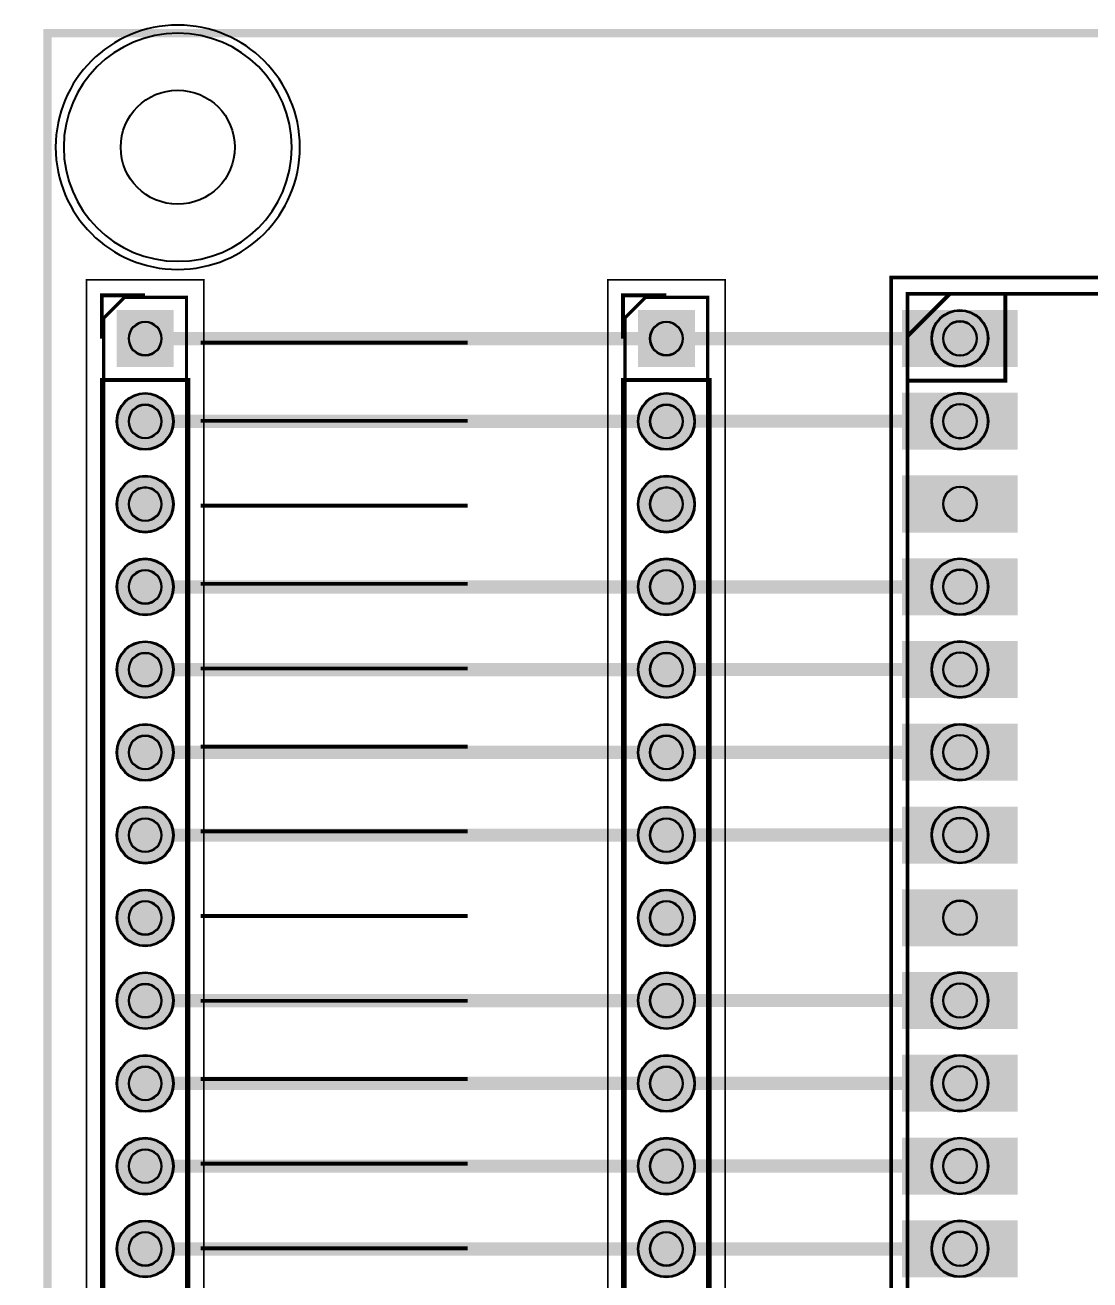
# Model space of a CAD drawing. Extents: x 2068 to 5046, y -5016 to -2057.
# Drawn here: x 2079 to 3366, y -3573 to -2057 of the extents above; entities that cross this region are included whole.
import ezdxf

# ---------------------------------------------------------------- set-up
doc = ezdxf.new("R2010")
doc.units = 9
for name, color, linetype, true_color in [('BoardOutline', 7, 'Continuous', 0xff00ff), ('BottomSolderMaskLayer', 7, 'Continuous', 0xaa00ff), ('Document', 7, 'Continuous', 0xffffff), ('Mechanical', 7, 'Continuous', 0xf022f0), ('Multi-Layer', 7, 'Continuous', 0xc0c0c0), ('TopLayer', 7, 'Continuous', 0xff0000), ('TopPasteMaskLayer', 7, 'Continuous', 0x808080), ('TopSilkLayer', 7, 'Continuous', 0xffff00), ('TopSolderMaskLayer', 7, 'Continuous', 0x800080)]:
    doc.layers.add(name, color=color, linetype=linetype, true_color=true_color)

msp = doc.modelspace()

# ---------------------------------------------------------------- hatches: boundary and pattern name
at = {"layer": 'BottomSolderMaskLayer'}
for points in [[(2189.9, -2401.6), (2258.9, -2401.6), (2258.9, -2470.5), (2189.9, -2470.5)], [(2819.9, -2401.6), (2888.8, -2401.6), (2888.8, -2470.5), (2819.9, -2470.5)], [(3174.6, -2435.8, 1), (3243.5, -2435.8, 1)], [(2189.9, -2536, 1), (2258.9, -2536, 1)], [(2819.9, -2536, 1), (2888.8, -2536, 1)], [(3174.6, -2535.8, 1), (3243.5, -2535.8, 1)], [(2189.9, -2636, 1), (2258.9, -2636, 1)], [(2819.9, -2636, 1), (2888.8, -2636, 1)], [(3174.6, -2601.4), (3243.5, -2601.4), (3243.5, -2670.3), (3174.6, -2670.3)], [(2189.9, -2736, 1), (2258.9, -2736, 1)], [(2819.9, -2736, 1), (2888.8, -2736, 1)], [(3174.6, -2735.8, 1), (3243.5, -2735.8, 1)], [(2189.9, -2836, 1), (2258.9, -2836, 1)], [(2819.9, -2836, 1), (2888.8, -2836, 1)], [(3174.6, -2835.8, 1), (3243.5, -2835.8, 1)], [(2189.9, -2936, 1), (2258.9, -2936, 1)], [(2819.9, -2936, 1), (2888.8, -2936, 1)], [(3174.6, -2935.8, 1), (3243.5, -2935.8, 1)], [(2189.9, -3036, 1), (2258.9, -3036, 1)], [(2819.9, -3036, 1), (2888.8, -3036, 1)], [(3174.6, -3035.8, 1), (3243.5, -3035.8, 1)], [(2189.9, -3136, 1), (2258.9, -3136, 1)], [(2819.9, -3136, 1), (2888.8, -3136, 1)], [(3174.6, -3101.4), (3243.5, -3101.4), (3243.5, -3170.3), (3174.6, -3170.3)], [(2189.9, -3236, 1), (2258.9, -3236, 1)], [(2819.9, -3236, 1), (2888.8, -3236, 1)], [(3174.6, -3235.8, 1), (3243.5, -3235.8, 1)], [(2189.9, -3336, 1), (2258.9, -3336, 1)], [(2819.9, -3336, 1), (2888.8, -3336, 1)], [(3174.6, -3335.8, 1), (3243.5, -3335.8, 1)], [(2189.9, -3436, 1), (2258.9, -3436, 1)], [(2819.9, -3436, 1), (2888.8, -3436, 1)], [(3174.6, -3435.8, 1), (3243.5, -3435.8, 1)], [(2189.9, -3536, 1), (2258.9, -3536, 1)], [(2819.9, -3536, 1), (2888.8, -3536, 1)], [(3174.6, -3535.8, 1), (3243.5, -3535.8, 1)]]:
    msp.add_hatch(color=256, dxfattribs=at).paths.add_polyline_path(points)
at = {"layer": 'Multi-Layer'}
for points in [[(2190.9, -2402.6), (2257.9, -2402.6), (2257.9, -2469.5), (2190.9, -2469.5)], [(2820.9, -2402.6), (2887.8, -2402.6), (2887.8, -2469.5), (2820.9, -2469.5)], [(3175.6, -2435.8, 1), (3242.5, -2435.8, 1)], [(2190.9, -2536, 1), (2257.9, -2536, 1)], [(2820.9, -2536, 1), (2887.8, -2536, 1)], [(3175.6, -2535.8, 1), (3242.5, -2535.8, 1)], [(2190.9, -2636, 1), (2257.9, -2636, 1)], [(2820.9, -2636, 1), (2887.8, -2636, 1)], [(3175.6, -2602.4), (3242.5, -2602.4), (3242.5, -2669.3), (3175.6, -2669.3)], [(2190.9, -2736, 1), (2257.9, -2736, 1)], [(2820.9, -2736, 1), (2887.8, -2736, 1)], [(3175.6, -2735.8, 1), (3242.5, -2735.8, 1)], [(2190.9, -2836, 1), (2257.9, -2836, 1)], [(2820.9, -2836, 1), (2887.8, -2836, 1)], [(3175.6, -2835.8, 1), (3242.5, -2835.8, 1)], [(2190.9, -2936, 1), (2257.9, -2936, 1)], [(2820.9, -2936, 1), (2887.8, -2936, 1)], [(3175.6, -2935.8, 1), (3242.5, -2935.8, 1)], [(2190.9, -3036, 1), (2257.9, -3036, 1)], [(2820.9, -3036, 1), (2887.8, -3036, 1)], [(3175.6, -3035.8, 1), (3242.5, -3035.8, 1)], [(2190.9, -3136, 1), (2257.9, -3136, 1)], [(2820.9, -3136, 1), (2887.8, -3136, 1)], [(3175.6, -3102.4), (3242.5, -3102.4), (3242.5, -3169.3), (3175.6, -3169.3)], [(2190.9, -3236, 1), (2257.9, -3236, 1)], [(2820.9, -3236, 1), (2887.8, -3236, 1)], [(3175.6, -3235.8, 1), (3242.5, -3235.8, 1)], [(2190.9, -3336, 1), (2257.9, -3336, 1)], [(2820.9, -3336, 1), (2887.8, -3336, 1)], [(3175.6, -3335.8, 1), (3242.5, -3335.8, 1)], [(2190.9, -3436, 1), (2257.9, -3436, 1)], [(2820.9, -3436, 1), (2887.8, -3436, 1)], [(3175.6, -3435.8, 1), (3242.5, -3435.8, 1)], [(2190.9, -3536, 1), (2257.9, -3536, 1)], [(2820.9, -3536, 1), (2887.8, -3536, 1)], [(3175.6, -3535.8, 1), (3242.5, -3535.8, 1)]]:
    msp.add_hatch(color=256, dxfattribs=at).paths.add_polyline_path(points)
at = {"layer": 'TopLayer'}
for points in [[(3140.2, -2402.4), (3277.9, -2402.4), (3277.9, -2469.3), (3140.2, -2469.3)], [(3140.2, -2502.4), (3277.9, -2502.4), (3277.9, -2569.3), (3140.2, -2569.3)], [(3140.2, -2602.4), (3277.9, -2602.4), (3277.9, -2669.3), (3140.2, -2669.3)], [(3140.2, -2702.4), (3277.9, -2702.4), (3277.9, -2769.3), (3140.2, -2769.3)], [(3140.2, -2802.4), (3277.9, -2802.4), (3277.9, -2869.3), (3140.2, -2869.3)], [(3140.2, -2902.4), (3277.9, -2902.4), (3277.9, -2969.3), (3140.2, -2969.3)], [(3140.2, -3002.4), (3277.9, -3002.4), (3277.9, -3069.3), (3140.2, -3069.3)], [(3140.2, -3102.4), (3277.9, -3102.4), (3277.9, -3169.3), (3140.2, -3169.3)], [(3140.2, -3202.4), (3277.9, -3202.4), (3277.9, -3269.3), (3140.2, -3269.3)], [(3140.2, -3302.4), (3277.9, -3302.4), (3277.9, -3369.3), (3140.2, -3369.3)], [(3140.2, -3402.4), (3277.9, -3402.4), (3277.9, -3469.3), (3140.2, -3469.3)], [(3140.2, -3502.4), (3277.9, -3502.4), (3277.9, -3569.3), (3140.2, -3569.3)]]:
    msp.add_hatch(color=256, dxfattribs=at).paths.add_polyline_path(points)
at = {"layer": 'TopPasteMaskLayer'}
for points in [[(3140.2, -2402.4), (3277.9, -2402.4), (3277.9, -2469.3), (3140.2, -2469.3)], [(3140.2, -2502.4), (3277.9, -2502.4), (3277.9, -2569.3), (3140.2, -2569.3)], [(3140.2, -2602.4), (3277.9, -2602.4), (3277.9, -2669.3), (3140.2, -2669.3)], [(3140.2, -2702.4), (3277.9, -2702.4), (3277.9, -2769.3), (3140.2, -2769.3)], [(3140.2, -2802.4), (3277.9, -2802.4), (3277.9, -2869.3), (3140.2, -2869.3)], [(3140.2, -2902.4), (3277.9, -2902.4), (3277.9, -2969.3), (3140.2, -2969.3)], [(3140.2, -3002.4), (3277.9, -3002.4), (3277.9, -3069.3), (3140.2, -3069.3)], [(3140.2, -3102.4), (3277.9, -3102.4), (3277.9, -3169.3), (3140.2, -3169.3)], [(3140.2, -3202.4), (3277.9, -3202.4), (3277.9, -3269.3), (3140.2, -3269.3)], [(3140.2, -3302.4), (3277.9, -3302.4), (3277.9, -3369.3), (3140.2, -3369.3)], [(3140.2, -3402.4), (3277.9, -3402.4), (3277.9, -3469.3), (3140.2, -3469.3)], [(3140.2, -3502.4), (3277.9, -3502.4), (3277.9, -3569.3), (3140.2, -3569.3)]]:
    msp.add_hatch(color=256, dxfattribs=at).paths.add_polyline_path(points)
at = {"layer": 'TopSolderMaskLayer'}
for points in [[(2189.9, -2401.6), (2258.9, -2401.6), (2258.9, -2470.5), (2189.9, -2470.5)], [(2819.9, -2401.6), (2888.8, -2401.6), (2888.8, -2470.5), (2819.9, -2470.5)], [(3139.2, -2401.4), (3278.9, -2401.4), (3278.9, -2470.3), (3139.2, -2470.3)], [(3174.6, -2435.8, 1), (3243.5, -2435.8, 1)], [(2189.9, -2536, 1), (2258.9, -2536, 1)], [(2819.9, -2536, 1), (2888.8, -2536, 1)], [(3139.2, -2501.4), (3278.9, -2501.4), (3278.9, -2570.3), (3139.2, -2570.3)], [(3174.6, -2535.8, 1), (3243.5, -2535.8, 1)], [(2189.9, -2636, 1), (2258.9, -2636, 1)], [(2819.9, -2636, 1), (2888.8, -2636, 1)], [(3139.2, -2601.4), (3278.9, -2601.4), (3278.9, -2670.3), (3139.2, -2670.3)], [(3174.6, -2601.4), (3243.5, -2601.4), (3243.5, -2670.3), (3174.6, -2670.3)], [(2189.9, -2736, 1), (2258.9, -2736, 1)], [(2819.9, -2736, 1), (2888.8, -2736, 1)], [(3139.2, -2701.4), (3278.9, -2701.4), (3278.9, -2770.3), (3139.2, -2770.3)], [(3174.6, -2735.8, 1), (3243.5, -2735.8, 1)], [(2189.9, -2836, 1), (2258.9, -2836, 1)], [(2819.9, -2836, 1), (2888.8, -2836, 1)], [(3139.2, -2801.4), (3278.9, -2801.4), (3278.9, -2870.3), (3139.2, -2870.3)], [(3174.6, -2835.8, 1), (3243.5, -2835.8, 1)], [(2189.9, -2936, 1), (2258.9, -2936, 1)], [(2819.9, -2936, 1), (2888.8, -2936, 1)], [(3139.2, -2901.4), (3278.9, -2901.4), (3278.9, -2970.3), (3139.2, -2970.3)], [(3174.6, -2935.8, 1), (3243.5, -2935.8, 1)], [(2189.9, -3036, 1), (2258.9, -3036, 1)], [(2819.9, -3036, 1), (2888.8, -3036, 1)], [(3139.2, -3001.4), (3278.9, -3001.4), (3278.9, -3070.3), (3139.2, -3070.3)], [(3174.6, -3035.8, 1), (3243.5, -3035.8, 1)], [(2189.9, -3136, 1), (2258.9, -3136, 1)], [(2819.9, -3136, 1), (2888.8, -3136, 1)], [(3139.2, -3101.4), (3278.9, -3101.4), (3278.9, -3170.3), (3139.2, -3170.3)], [(3174.6, -3101.4), (3243.5, -3101.4), (3243.5, -3170.3), (3174.6, -3170.3)], [(2189.9, -3236, 1), (2258.9, -3236, 1)], [(2819.9, -3236, 1), (2888.8, -3236, 1)], [(3139.2, -3201.4), (3278.9, -3201.4), (3278.9, -3270.3), (3139.2, -3270.3)], [(3174.6, -3235.8, 1), (3243.5, -3235.8, 1)], [(2189.9, -3336, 1), (2258.9, -3336, 1)], [(2819.9, -3336, 1), (2888.8, -3336, 1)], [(3139.2, -3301.4), (3278.9, -3301.4), (3278.9, -3370.3), (3139.2, -3370.3)], [(3174.6, -3335.8, 1), (3243.5, -3335.8, 1)], [(2189.9, -3436, 1), (2258.9, -3436, 1)], [(2819.9, -3436, 1), (2888.8, -3436, 1)], [(3139.2, -3401.4), (3278.9, -3401.4), (3278.9, -3470.3), (3139.2, -3470.3)], [(3174.6, -3435.8, 1), (3243.5, -3435.8, 1)], [(2189.9, -3536, 1), (2258.9, -3536, 1)], [(2819.9, -3536, 1), (2888.8, -3536, 1)], [(3139.2, -3501.4), (3278.9, -3501.4), (3278.9, -3570.3), (3139.2, -3570.3)], [(3174.6, -3535.8, 1), (3243.5, -3535.8, 1)]]:
    msp.add_hatch(color=256, dxfattribs=at).paths.add_polyline_path(points)

# ---------------------------------------------------------------- linework, layer by layer
at = {"layer": 'BoardOutline', "const_width": 10}
msp.add_lwpolyline([(5015.7, -2066.9), (5015.7, -4960.6), (2106.3, -4960.6), (2106.3, -2066.9), (5015.7, -2066.9)], close=True, dxfattribs=at)
at = {"layer": 'BottomSolderMaskLayer'}
for points in [[(2224.4, -2415.8), (2224.4, -2415.8)], [(2854.3, -2415.8), (2854.3, -2415.8)], [(3209.2, -2415.1), (3208.9, -2415.1)], [(2224.4, -2456.3), (2224.4, -2456.3)], [(2854.3, -2456.3), (2854.3, -2456.3)], [(3209.2, -2456.5), (3208.9, -2456.5)], [(2224.4, -2515.8), (2224.4, -2515.8)], [(2854.3, -2515.8), (2854.3, -2515.8)], [(3209.2, -2515.1), (3208.9, -2515.1)], [(2224.4, -2556.3), (2224.4, -2556.3)], [(2854.3, -2556.3), (2854.3, -2556.3)], [(3209.2, -2556.5), (3208.9, -2556.5)], [(2224.4, -2615.8), (2224.4, -2615.8)], [(2854.3, -2615.8), (2854.3, -2615.8)], [(3209.2, -2615.1), (3208.9, -2615.1)], [(2224.4, -2656.3), (2224.4, -2656.3)], [(2854.3, -2656.3), (2854.3, -2656.3)], [(3209.2, -2656.5), (3208.9, -2656.5)], [(2224.4, -2715.8), (2224.4, -2715.8)], [(2854.3, -2715.8), (2854.3, -2715.8)], [(3209.2, -2715.1), (3208.9, -2715.1)], [(2224.4, -2756.3), (2224.4, -2756.3)], [(2854.3, -2756.3), (2854.3, -2756.3)], [(3209.2, -2756.5), (3208.9, -2756.5)], [(2224.4, -2815.8), (2224.4, -2815.8)], [(2854.3, -2815.8), (2854.3, -2815.8)], [(3209.2, -2815.1), (3208.9, -2815.1)], [(2224.4, -2856.3), (2224.4, -2856.3)], [(2854.3, -2856.3), (2854.3, -2856.3)], [(3209.2, -2856.5), (3208.9, -2856.5)], [(2224.4, -2915.8), (2224.4, -2915.8)], [(2854.3, -2915.8), (2854.3, -2915.8)], [(3209.2, -2915.1), (3208.9, -2915.1)], [(2224.4, -2956.3), (2224.4, -2956.3)], [(2854.3, -2956.3), (2854.3, -2956.3)], [(3209.2, -2956.5), (3208.9, -2956.5)], [(2224.4, -3015.8), (2224.4, -3015.8)], [(2854.3, -3015.8), (2854.3, -3015.8)], [(3209.2, -3015.1), (3208.9, -3015.1)], [(2224.4, -3056.3), (2224.4, -3056.3)], [(2854.3, -3056.3), (2854.3, -3056.3)], [(3209.2, -3056.5), (3208.9, -3056.5)], [(2224.4, -3115.8), (2224.4, -3115.8)], [(2854.3, -3115.8), (2854.3, -3115.8)], [(3209.2, -3115.1), (3208.9, -3115.1)], [(2224.4, -3156.3), (2224.4, -3156.3)], [(2854.3, -3156.3), (2854.3, -3156.3)], [(3209.2, -3156.5), (3208.9, -3156.5)], [(2224.4, -3215.8), (2224.4, -3215.8)], [(2854.3, -3215.8), (2854.3, -3215.8)], [(3209.2, -3215.1), (3208.9, -3215.1)], [(2224.4, -3256.3), (2224.4, -3256.3)], [(2854.3, -3256.3), (2854.3, -3256.3)], [(3209.2, -3256.5), (3208.9, -3256.5)], [(2224.4, -3315.8), (2224.4, -3315.8)], [(2854.3, -3315.8), (2854.3, -3315.8)], [(3209.2, -3315.1), (3208.9, -3315.1)], [(2224.4, -3356.3), (2224.4, -3356.3)], [(2854.3, -3356.3), (2854.3, -3356.3)], [(3209.2, -3356.5), (3208.9, -3356.5)], [(2224.4, -3415.8), (2224.4, -3415.8)], [(2854.3, -3415.8), (2854.3, -3415.8)], [(3209.2, -3415.1), (3208.9, -3415.1)], [(2224.4, -3456.3), (2224.4, -3456.3)], [(2854.3, -3456.3), (2854.3, -3456.3)], [(3209.2, -3456.5), (3208.9, -3456.5)], [(2224.4, -3515.8), (2224.4, -3515.8)], [(2854.3, -3515.8), (2854.3, -3515.8)], [(3209.2, -3515.1), (3208.9, -3515.1)], [(2224.4, -3556.3), (2224.4, -3556.3)], [(2854.3, -3556.3), (2854.3, -3556.3)], [(3209.2, -3556.5), (3208.9, -3556.5)]]:
    msp.add_lwpolyline(points, close=True, dxfattribs=at)
for centre in [(3209, -2435.8), (2224.4, -2536), (2854.3, -2536), (3209, -2535.8), (2224.4, -2636), (2854.3, -2636), (2224.4, -2736), (2854.3, -2736), (3209, -2735.8), (2224.4, -2836), (2854.3, -2836), (3209, -2835.8), (2224.4, -2936), (2854.3, -2936), (3209, -2935.8), (2224.4, -3036), (2854.3, -3036), (3209, -3035.8), (2224.4, -3136), (2854.3, -3136), (2224.4, -3236), (2854.3, -3236), (3209, -3235.8), (2224.4, -3336), (2854.3, -3336), (3209, -3335.8), (2224.4, -3436), (2854.3, -3436), (3209, -3435.8), (2224.4, -3536), (2854.3, -3536), (3209, -3535.8)]:
    msp.add_circle(centre, 34.5, dxfattribs=at)
for centre, radius, start, end in [((2224.4, -2436), 20.3, 90, 270), ((2224.4, -2436), 20.3, 270, 90), ((2854.3, -2436), 20.3, 90, 270), ((2854.3, -2436), 20.3, 270, 90), ((3208.9, -2435.8), 20.7, 90, 270), ((3209.2, -2435.8), 20.7, 270, 90), ((2224.4, -2536), 20.3, 90, 270), ((2224.4, -2536), 20.3, 270, 90), ((2854.3, -2536), 20.3, 90, 270), ((2854.3, -2536), 20.3, 270, 90), ((3208.9, -2535.8), 20.7, 90, 270), ((3209.2, -2535.8), 20.7, 270, 90), ((2224.4, -2636), 20.3, 90, 270), ((2224.4, -2636), 20.3, 270, 90), ((2854.3, -2636), 20.3, 90, 270), ((2854.3, -2636), 20.3, 270, 90), ((3208.9, -2635.8), 20.7, 90, 270), ((3209.2, -2635.8), 20.7, 270, 90), ((2224.4, -2736), 20.3, 90, 270), ((2224.4, -2736), 20.3, 270, 90), ((2854.3, -2736), 20.3, 90, 270), ((2854.3, -2736), 20.3, 270, 90), ((3208.9, -2735.8), 20.7, 90, 270), ((3209.2, -2735.8), 20.7, 270, 90), ((2224.4, -2836), 20.3, 90, 270), ((2224.4, -2836), 20.3, 270, 90), ((2854.3, -2836), 20.3, 90, 270), ((2854.3, -2836), 20.3, 270, 90), ((3208.9, -2835.8), 20.7, 90, 270), ((3209.2, -2835.8), 20.7, 270, 90), ((2224.4, -2936), 20.3, 90, 270), ((2224.4, -2936), 20.3, 270, 90), ((2854.3, -2936), 20.3, 90, 270), ((2854.3, -2936), 20.3, 270, 90), ((3208.9, -2935.8), 20.7, 90, 270), ((3209.2, -2935.8), 20.7, 270, 90), ((2224.4, -3036), 20.3, 90, 270), ((2224.4, -3036), 20.3, 270, 90), ((2854.3, -3036), 20.3, 90, 270), ((2854.3, -3036), 20.3, 270, 90), ((3208.9, -3035.8), 20.7, 90, 270), ((3209.2, -3035.8), 20.7, 270, 90), ((2224.4, -3136), 20.3, 90, 270), ((2224.4, -3136), 20.3, 270, 90), ((2854.3, -3136), 20.3, 90, 270), ((2854.3, -3136), 20.3, 270, 90), ((3208.9, -3135.8), 20.7, 90, 270), ((3209.2, -3135.8), 20.7, 270, 90), ((2224.4, -3236), 20.3, 90, 270), ((2224.4, -3236), 20.3, 270, 90), ((2854.3, -3236), 20.3, 90, 270), ((2854.3, -3236), 20.3, 270, 90), ((3208.9, -3235.8), 20.7, 90, 270), ((3209.2, -3235.8), 20.7, 270, 90), ((2224.4, -3336), 20.3, 90, 270), ((2224.4, -3336), 20.3, 270, 90), ((2854.3, -3336), 20.3, 90, 270), ((2854.3, -3336), 20.3, 270, 90), ((3208.9, -3335.8), 20.7, 90, 270), ((3209.2, -3335.8), 20.7, 270, 90), ((2224.4, -3436), 20.3, 90, 270), ((2224.4, -3436), 20.3, 270, 90), ((2854.3, -3436), 20.3, 90, 270), ((2854.3, -3436), 20.3, 270, 90), ((3208.9, -3435.8), 20.7, 90, 270), ((3209.2, -3435.8), 20.7, 270, 90), ((2224.4, -3536), 20.3, 90, 270), ((2224.4, -3536), 20.3, 270, 90), ((2854.3, -3536), 20.3, 90, 270), ((2854.3, -3536), 20.3, 270, 90), ((3208.9, -3535.8), 20.7, 90, 270), ((3209.2, -3535.8), 20.7, 270, 90)]:
    msp.add_arc(centre, radius, start, end, dxfattribs=at)
at = {"layer": 'Document', "const_width": 4.72}
msp.add_lwpolyline([(3145.7, -2433.1), (3196.8, -2381.9)], dxfattribs=at)
at = {"layer": 'Document'}
for points, const_width in [([(3972.4, -2381.9), (3972.4, -4389.8), (3145.7, -4389.8), (3145.7, -2381.9), (3972.4, -2381.9)], 4.72), ([(2274.4, -2386), (2274.4, -4386), (2174.4, -4386), (2174.4, -2411), (2199.4, -2386), (2274.4, -2386)], 3.94), ([(2829.3, -2386), (2904.3, -2386), (2904.3, -4386), (2804.3, -4386), (2804.3, -2411), (2829.3, -2386)], 3.94)]:
    msp.add_lwpolyline(points, close=True, dxfattribs=dict(at, const_width=const_width))
msp.add_arc((2263.8, -2204.8), 137.8, 0.0291, 359.9709, dxfattribs=at)
at = {"layer": 'Mechanical'}
for points, const_width in [([(2153.5, -4406.5), (2295.3, -4406.5), (2295.3, -2365.1), (2153.5, -2365.1), (2153.5, -4406.5)], 1.97), ([(2783.5, -2365.1), (2783.5, -4406.5), (2925.2, -4406.5), (2925.2, -2365.1), (2783.5, -2365.1)], 1.97), ([(3992.1, -2362.2), (3992.1, -4409.4), (3126, -4409.4), (3126, -2362.2), (3992.1, -2362.2)], 4.72)]:
    msp.add_lwpolyline(points, close=True, dxfattribs=dict(at, const_width=const_width))
msp.add_arc((2263.8, -2204.8), 147.6, 0.0291, 359.9709, dxfattribs=at)
at = {"layer": 'Multi-Layer'}
for points in [[(2224.4, -2416.3), (2224.4, -2416.3)], [(2854.3, -2416.3), (2854.3, -2416.3)], [(3209.2, -2415.7), (3208.9, -2415.7)], [(2224.4, -2455.7), (2224.4, -2455.7)], [(2854.3, -2455.7), (2854.3, -2455.7)], [(3209.2, -2455.9), (3208.9, -2455.9)], [(2224.4, -2516.3), (2224.4, -2516.3)], [(2854.3, -2516.3), (2854.3, -2516.3)], [(3209.2, -2515.7), (3208.9, -2515.7)], [(2224.4, -2555.7), (2224.4, -2555.7)], [(2854.3, -2555.7), (2854.3, -2555.7)], [(3209.2, -2555.9), (3208.9, -2555.9)], [(2224.4, -2616.3), (2224.4, -2616.3)], [(2854.3, -2616.3), (2854.3, -2616.3)], [(3209.2, -2615.7), (3208.9, -2615.7)], [(2224.4, -2655.7), (2224.4, -2655.7)], [(2854.3, -2655.7), (2854.3, -2655.7)], [(3209.2, -2655.9), (3208.9, -2655.9)], [(2224.4, -2716.3), (2224.4, -2716.3)], [(2854.3, -2716.3), (2854.3, -2716.3)], [(3209.2, -2715.7), (3208.9, -2715.7)], [(2224.4, -2755.7), (2224.4, -2755.7)], [(2854.3, -2755.7), (2854.3, -2755.7)], [(3209.2, -2755.9), (3208.9, -2755.9)], [(2224.4, -2816.3), (2224.4, -2816.3)], [(2854.3, -2816.3), (2854.3, -2816.3)], [(3209.2, -2815.7), (3208.9, -2815.7)], [(2224.4, -2855.7), (2224.4, -2855.7)], [(2854.3, -2855.7), (2854.3, -2855.7)], [(3209.2, -2855.9), (3208.9, -2855.9)], [(2224.4, -2916.3), (2224.4, -2916.3)], [(2854.3, -2916.3), (2854.3, -2916.3)], [(3209.2, -2915.7), (3208.9, -2915.7)], [(2224.4, -2955.7), (2224.4, -2955.7)], [(2854.3, -2955.7), (2854.3, -2955.7)], [(3209.2, -2955.9), (3208.9, -2955.9)], [(2224.4, -3016.3), (2224.4, -3016.3)], [(2854.3, -3016.3), (2854.3, -3016.3)], [(3209.2, -3015.7), (3208.9, -3015.7)], [(2224.4, -3055.7), (2224.4, -3055.7)], [(2854.3, -3055.7), (2854.3, -3055.7)], [(3209.2, -3055.9), (3208.9, -3055.9)], [(2224.4, -3116.3), (2224.4, -3116.3)], [(2854.3, -3116.3), (2854.3, -3116.3)], [(3209.2, -3115.7), (3208.9, -3115.7)], [(2224.4, -3155.7), (2224.4, -3155.7)], [(2854.3, -3155.7), (2854.3, -3155.7)], [(3209.2, -3155.9), (3208.9, -3155.9)], [(2224.4, -3216.3), (2224.4, -3216.3)], [(2854.3, -3216.3), (2854.3, -3216.3)], [(3209.2, -3215.7), (3208.9, -3215.7)], [(2224.4, -3255.7), (2224.4, -3255.7)], [(2854.3, -3255.7), (2854.3, -3255.7)], [(3209.2, -3255.9), (3208.9, -3255.9)], [(2224.4, -3316.3), (2224.4, -3316.3)], [(2854.3, -3316.3), (2854.3, -3316.3)], [(3209.2, -3315.7), (3208.9, -3315.7)], [(2224.4, -3355.7), (2224.4, -3355.7)], [(2854.3, -3355.7), (2854.3, -3355.7)], [(3209.2, -3355.9), (3208.9, -3355.9)], [(2224.4, -3416.3), (2224.4, -3416.3)], [(2854.3, -3416.3), (2854.3, -3416.3)], [(3209.2, -3415.7), (3208.9, -3415.7)], [(2224.4, -3455.7), (2224.4, -3455.7)], [(2854.3, -3455.7), (2854.3, -3455.7)], [(3209.2, -3455.9), (3208.9, -3455.9)], [(2224.4, -3516.3), (2224.4, -3516.3)], [(2854.3, -3516.3), (2854.3, -3516.3)], [(3209.2, -3515.7), (3208.9, -3515.7)], [(2224.4, -3555.7), (2224.4, -3555.7)], [(2854.3, -3555.7), (2854.3, -3555.7)], [(3209.2, -3555.9), (3208.9, -3555.9)]]:
    msp.add_lwpolyline(points, close=True, dxfattribs=at)
for centre, radius in [((2263.8, -2204.7), 68.9), ((3209, -2435.8), 33.5), ((2224.4, -2536), 33.5), ((2854.3, -2536), 33.5), ((3209, -2535.8), 33.5), ((2224.4, -2636), 33.5), ((2854.3, -2636), 33.5), ((2224.4, -2736), 33.5), ((2854.3, -2736), 33.5), ((3209, -2735.8), 33.5), ((2224.4, -2836), 33.5), ((2854.3, -2836), 33.5), ((3209, -2835.8), 33.5), ((2224.4, -2936), 33.5), ((2854.3, -2936), 33.5), ((3209, -2935.8), 33.5), ((2224.4, -3036), 33.5), ((2854.3, -3036), 33.5), ((3209, -3035.8), 33.5), ((2224.4, -3136), 33.5), ((2854.3, -3136), 33.5), ((2224.4, -3236), 33.5), ((2854.3, -3236), 33.5), ((3209, -3235.8), 33.5), ((2224.4, -3336), 33.5), ((2854.3, -3336), 33.5), ((3209, -3335.8), 33.5), ((2224.4, -3436), 33.5), ((2854.3, -3436), 33.5), ((3209, -3435.8), 33.5), ((2224.4, -3536), 33.5), ((2854.3, -3536), 33.5), ((3209, -3535.8), 33.5)]:
    msp.add_circle(centre, radius, dxfattribs=at)
for centre, radius, start, end in [((2224.4, -2436), 19.7, 90, 270), ((2224.4, -2436), 19.7, 270, 90), ((2854.3, -2436), 19.7, 90, 270), ((2854.3, -2436), 19.7, 270, 90), ((3208.9, -2435.8), 20.1, 90, 270), ((3209.2, -2435.8), 20.1, 270, 90), ((2224.4, -2536), 19.7, 90, 270), ((2224.4, -2536), 19.7, 270, 90), ((2854.3, -2536), 19.7, 90, 270), ((2854.3, -2536), 19.7, 270, 90), ((3208.9, -2535.8), 20.1, 90, 270), ((3209.2, -2535.8), 20.1, 270, 90), ((2224.4, -2636), 19.7, 90, 270), ((2224.4, -2636), 19.7, 270, 90), ((2854.3, -2636), 19.7, 90, 270), ((2854.3, -2636), 19.7, 270, 90), ((3208.9, -2635.8), 20.1, 90, 270), ((3209.2, -2635.8), 20.1, 270, 90), ((2224.4, -2736), 19.7, 90, 270), ((2224.4, -2736), 19.7, 270, 90), ((2854.3, -2736), 19.7, 90, 270), ((2854.3, -2736), 19.7, 270, 90), ((3208.9, -2735.8), 20.1, 90, 270), ((3209.2, -2735.8), 20.1, 270, 90), ((2224.4, -2836), 19.7, 90, 270), ((2224.4, -2836), 19.7, 270, 90), ((2854.3, -2836), 19.7, 90, 270), ((2854.3, -2836), 19.7, 270, 90), ((3208.9, -2835.8), 20.1, 90, 270), ((3209.2, -2835.8), 20.1, 270, 90), ((2224.4, -2936), 19.7, 90, 270), ((2224.4, -2936), 19.7, 270, 90), ((2854.3, -2936), 19.7, 90, 270), ((2854.3, -2936), 19.7, 270, 90), ((3208.9, -2935.8), 20.1, 90, 270), ((3209.2, -2935.8), 20.1, 270, 90), ((2224.4, -3036), 19.7, 90, 270), ((2224.4, -3036), 19.7, 270, 90), ((2854.3, -3036), 19.7, 90, 270), ((2854.3, -3036), 19.7, 270, 90), ((3208.9, -3035.8), 20.1, 90, 270), ((3209.2, -3035.8), 20.1, 270, 90), ((2224.4, -3136), 19.7, 90, 270), ((2224.4, -3136), 19.7, 270, 90), ((2854.3, -3136), 19.7, 90, 270), ((2854.3, -3136), 19.7, 270, 90), ((3208.9, -3135.8), 20.1, 90, 270), ((3209.2, -3135.8), 20.1, 270, 90), ((2224.4, -3236), 19.7, 90, 270), ((2224.4, -3236), 19.7, 270, 90), ((2854.3, -3236), 19.7, 90, 270), ((2854.3, -3236), 19.7, 270, 90), ((3208.9, -3235.8), 20.1, 90, 270), ((3209.2, -3235.8), 20.1, 270, 90), ((2224.4, -3336), 19.7, 90, 270), ((2224.4, -3336), 19.7, 270, 90), ((2854.3, -3336), 19.7, 90, 270), ((2854.3, -3336), 19.7, 270, 90), ((3208.9, -3335.8), 20.1, 90, 270), ((3209.2, -3335.8), 20.1, 270, 90), ((2224.4, -3436), 19.7, 90, 270), ((2224.4, -3436), 19.7, 270, 90), ((2854.3, -3436), 19.7, 90, 270), ((2854.3, -3436), 19.7, 270, 90), ((3208.9, -3435.8), 20.1, 90, 270), ((3209.2, -3435.8), 20.1, 270, 90), ((2224.4, -3536), 19.7, 90, 270), ((2224.4, -3536), 19.7, 270, 90), ((2854.3, -3536), 19.7, 90, 270), ((2854.3, -3536), 19.7, 270, 90), ((3208.9, -3535.8), 20.1, 90, 270), ((3209.2, -3535.8), 20.1, 270, 90)]:
    msp.add_arc(centre, radius, start, end, dxfattribs=at)
at = {"layer": 'TopLayer', "const_width": 16}
for points in [[(2224.4, -2436), (2854.3, -2436), (3208.8, -2436), (3209, -2435.8)], [(3209, -2535.8), (2854.5, -2535.8), (2854.3, -2536), (2224.4, -2536)], [(2224.4, -2736), (2854.3, -2736), (3208.8, -2736), (3209, -2735.8)], [(3209, -2835.8), (2854.5, -2835.8), (2854.3, -2836), (2224.4, -2836)], [(2224.4, -2936), (2854.3, -2936), (3208.8, -2936), (3209, -2935.8)], [(3209, -3035.8), (2854.5, -3035.8), (2854.3, -3036), (2224.4, -3036)], [(3209, -3235.8), (2854.5, -3235.8), (2854.3, -3236), (2224.4, -3236)], [(2224.4, -3336), (2854.3, -3336), (3208.8, -3336), (3209, -3335.8)], [(3209, -3435.8), (2854.5, -3435.8), (2854.3, -3436), (2224.4, -3436)], [(2224.4, -3536), (2854.3, -3536), (3208.8, -3536), (3209, -3535.8)]]:
    msp.add_lwpolyline(points, dxfattribs=at)
at = {"layer": 'TopSilkLayer', "const_width": 4.72}
for points in [[(3145.7, -2393.7), (3145.7, -2381.9), (3972.4, -2381.9), (3972.4, -2393.7)], [(3145.7, -2486.9), (3264, -2486.9), (3264, -2381.9)], [(2172, -2436), (2172, -2383.7), (2224.4, -2383.7)], [(2802, -2436), (2802, -2383.7), (2854.3, -2383.7)], [(2614.2, -2440.9), (2291.3, -2440.9)], [(3145.7, -2476.4), (3145.7, -2492.1)], [(2614.2, -2535.4), (2291.3, -2535.4)], [(3145.7, -2578.7), (3145.7, -2594.5)], [(2614.2, -2637.8), (2291.3, -2637.8)], [(3145.7, -2677.2), (3145.7, -2692.9)], [(2614.2, -2732.3), (2291.3, -2732.3)], [(3145.7, -2779.5), (3145.7, -2795.3)], [(2614.2, -2834.6), (2291.3, -2834.6)], [(3145.7, -2878), (3145.7, -2893.7)], [(2614.2, -2929.1), (2291.3, -2929.1)], [(3145.7, -2976.4), (3145.7, -2992.1)], [(2614.2, -3031.5), (2291.3, -3031.5)], [(3145.7, -3078.7), (3145.7, -3094.5)], [(2614.2, -3133.8), (2291.3, -3133.8)], [(3145.7, -3177.2), (3145.7, -3192.9)], [(2614.2, -3236.2), (2291.3, -3236.2)], [(3145.7, -3279.5), (3145.7, -3295.3)], [(2614.2, -3330.7), (2291.3, -3330.7)], [(3145.7, -3378), (3145.7, -3393.7)], [(2614.2, -3433.1), (2291.3, -3433.1)], [(3145.7, -3476.4), (3145.7, -3492.1)], [(2614.2, -3535.4), (2291.3, -3535.4)]]:
    msp.add_lwpolyline(points, dxfattribs=at)
for points in [[(2276.8, -4388.4), (2172, -4388.4), (2172, -2486), (2276.8, -2486), (2276.8, -4388.4)], [(2906.7, -2486), (2802, -2486), (2802, -4388.4), (2906.7, -4388.4), (2906.7, -2486)]]:
    msp.add_lwpolyline(points, close=True, dxfattribs=at)
at = {"layer": 'TopSolderMaskLayer'}
for points in [[(2224.4, -2415.8), (2224.4, -2415.8)], [(2854.3, -2415.8), (2854.3, -2415.8)], [(3209.2, -2415.1), (3208.9, -2415.1)], [(2224.4, -2456.3), (2224.4, -2456.3)], [(2854.3, -2456.3), (2854.3, -2456.3)], [(3209.2, -2456.5), (3208.9, -2456.5)], [(2224.4, -2515.8), (2224.4, -2515.8)], [(2854.3, -2515.8), (2854.3, -2515.8)], [(3209.2, -2515.1), (3208.9, -2515.1)], [(2224.4, -2556.3), (2224.4, -2556.3)], [(2854.3, -2556.3), (2854.3, -2556.3)], [(3209.2, -2556.5), (3208.9, -2556.5)], [(2224.4, -2615.8), (2224.4, -2615.8)], [(2854.3, -2615.8), (2854.3, -2615.8)], [(3209.2, -2615.1), (3208.9, -2615.1)], [(2224.4, -2656.3), (2224.4, -2656.3)], [(2854.3, -2656.3), (2854.3, -2656.3)], [(3209.2, -2656.5), (3208.9, -2656.5)], [(2224.4, -2715.8), (2224.4, -2715.8)], [(2854.3, -2715.8), (2854.3, -2715.8)], [(3209.2, -2715.1), (3208.9, -2715.1)], [(2224.4, -2756.3), (2224.4, -2756.3)], [(2854.3, -2756.3), (2854.3, -2756.3)], [(3209.2, -2756.5), (3208.9, -2756.5)], [(2224.4, -2815.8), (2224.4, -2815.8)], [(2854.3, -2815.8), (2854.3, -2815.8)], [(3209.2, -2815.1), (3208.9, -2815.1)], [(2224.4, -2856.3), (2224.4, -2856.3)], [(2854.3, -2856.3), (2854.3, -2856.3)], [(3209.2, -2856.5), (3208.9, -2856.5)], [(2224.4, -2915.8), (2224.4, -2915.8)], [(2854.3, -2915.8), (2854.3, -2915.8)], [(3209.2, -2915.1), (3208.9, -2915.1)], [(2224.4, -2956.3), (2224.4, -2956.3)], [(2854.3, -2956.3), (2854.3, -2956.3)], [(3209.2, -2956.5), (3208.9, -2956.5)], [(2224.4, -3015.8), (2224.4, -3015.8)], [(2854.3, -3015.8), (2854.3, -3015.8)], [(3209.2, -3015.1), (3208.9, -3015.1)], [(2224.4, -3056.3), (2224.4, -3056.3)], [(2854.3, -3056.3), (2854.3, -3056.3)], [(3209.2, -3056.5), (3208.9, -3056.5)], [(2224.4, -3115.8), (2224.4, -3115.8)], [(2854.3, -3115.8), (2854.3, -3115.8)], [(3209.2, -3115.1), (3208.9, -3115.1)], [(2224.4, -3156.3), (2224.4, -3156.3)], [(2854.3, -3156.3), (2854.3, -3156.3)], [(3209.2, -3156.5), (3208.9, -3156.5)], [(2224.4, -3215.8), (2224.4, -3215.8)], [(2854.3, -3215.8), (2854.3, -3215.8)], [(3209.2, -3215.1), (3208.9, -3215.1)], [(2224.4, -3256.3), (2224.4, -3256.3)], [(2854.3, -3256.3), (2854.3, -3256.3)], [(3209.2, -3256.5), (3208.9, -3256.5)], [(2224.4, -3315.8), (2224.4, -3315.8)], [(2854.3, -3315.8), (2854.3, -3315.8)], [(3209.2, -3315.1), (3208.9, -3315.1)], [(2224.4, -3356.3), (2224.4, -3356.3)], [(2854.3, -3356.3), (2854.3, -3356.3)], [(3209.2, -3356.5), (3208.9, -3356.5)], [(2224.4, -3415.8), (2224.4, -3415.8)], [(2854.3, -3415.8), (2854.3, -3415.8)], [(3209.2, -3415.1), (3208.9, -3415.1)], [(2224.4, -3456.3), (2224.4, -3456.3)], [(2854.3, -3456.3), (2854.3, -3456.3)], [(3209.2, -3456.5), (3208.9, -3456.5)], [(2224.4, -3515.8), (2224.4, -3515.8)], [(2854.3, -3515.8), (2854.3, -3515.8)], [(3209.2, -3515.1), (3208.9, -3515.1)], [(2224.4, -3556.3), (2224.4, -3556.3)], [(2854.3, -3556.3), (2854.3, -3556.3)], [(3209.2, -3556.5), (3208.9, -3556.5)]]:
    msp.add_lwpolyline(points, close=True, dxfattribs=at)
for centre in [(3209, -2435.8), (2224.4, -2536), (2854.3, -2536), (3209, -2535.8), (2224.4, -2636), (2854.3, -2636), (2224.4, -2736), (2854.3, -2736), (3209, -2735.8), (2224.4, -2836), (2854.3, -2836), (3209, -2835.8), (2224.4, -2936), (2854.3, -2936), (3209, -2935.8), (2224.4, -3036), (2854.3, -3036), (3209, -3035.8), (2224.4, -3136), (2854.3, -3136), (2224.4, -3236), (2854.3, -3236), (3209, -3235.8), (2224.4, -3336), (2854.3, -3336), (3209, -3335.8), (2224.4, -3436), (2854.3, -3436), (3209, -3435.8), (2224.4, -3536), (2854.3, -3536), (3209, -3535.8)]:
    msp.add_circle(centre, 34.5, dxfattribs=at)
for centre, radius, start, end in [((2224.4, -2436), 20.3, 90, 270), ((2224.4, -2436), 20.3, 270, 90), ((2854.3, -2436), 20.3, 90, 270), ((2854.3, -2436), 20.3, 270, 90), ((3208.9, -2435.8), 20.7, 90, 270), ((3209.2, -2435.8), 20.7, 270, 90), ((2224.4, -2536), 20.3, 90, 270), ((2224.4, -2536), 20.3, 270, 90), ((2854.3, -2536), 20.3, 90, 270), ((2854.3, -2536), 20.3, 270, 90), ((3208.9, -2535.8), 20.7, 90, 270), ((3209.2, -2535.8), 20.7, 270, 90), ((2224.4, -2636), 20.3, 90, 270), ((2224.4, -2636), 20.3, 270, 90), ((2854.3, -2636), 20.3, 90, 270), ((2854.3, -2636), 20.3, 270, 90), ((3208.9, -2635.8), 20.7, 90, 270), ((3209.2, -2635.8), 20.7, 270, 90), ((2224.4, -2736), 20.3, 90, 270), ((2224.4, -2736), 20.3, 270, 90), ((2854.3, -2736), 20.3, 90, 270), ((2854.3, -2736), 20.3, 270, 90), ((3208.9, -2735.8), 20.7, 90, 270), ((3209.2, -2735.8), 20.7, 270, 90), ((2224.4, -2836), 20.3, 90, 270), ((2224.4, -2836), 20.3, 270, 90), ((2854.3, -2836), 20.3, 90, 270), ((2854.3, -2836), 20.3, 270, 90), ((3208.9, -2835.8), 20.7, 90, 270), ((3209.2, -2835.8), 20.7, 270, 90), ((2224.4, -2936), 20.3, 90, 270), ((2224.4, -2936), 20.3, 270, 90), ((2854.3, -2936), 20.3, 90, 270), ((2854.3, -2936), 20.3, 270, 90), ((3208.9, -2935.8), 20.7, 90, 270), ((3209.2, -2935.8), 20.7, 270, 90), ((2224.4, -3036), 20.3, 90, 270), ((2224.4, -3036), 20.3, 270, 90), ((2854.3, -3036), 20.3, 90, 270), ((2854.3, -3036), 20.3, 270, 90), ((3208.9, -3035.8), 20.7, 90, 270), ((3209.2, -3035.8), 20.7, 270, 90), ((2224.4, -3136), 20.3, 90, 270), ((2224.4, -3136), 20.3, 270, 90), ((2854.3, -3136), 20.3, 90, 270), ((2854.3, -3136), 20.3, 270, 90), ((3208.9, -3135.8), 20.7, 90, 270), ((3209.2, -3135.8), 20.7, 270, 90), ((2224.4, -3236), 20.3, 90, 270), ((2224.4, -3236), 20.3, 270, 90), ((2854.3, -3236), 20.3, 90, 270), ((2854.3, -3236), 20.3, 270, 90), ((3208.9, -3235.8), 20.7, 90, 270), ((3209.2, -3235.8), 20.7, 270, 90), ((2224.4, -3336), 20.3, 90, 270), ((2224.4, -3336), 20.3, 270, 90), ((2854.3, -3336), 20.3, 90, 270), ((2854.3, -3336), 20.3, 270, 90), ((3208.9, -3335.8), 20.7, 90, 270), ((3209.2, -3335.8), 20.7, 270, 90), ((2224.4, -3436), 20.3, 90, 270), ((2224.4, -3436), 20.3, 270, 90), ((2854.3, -3436), 20.3, 90, 270), ((2854.3, -3436), 20.3, 270, 90), ((3208.9, -3435.8), 20.7, 90, 270), ((3209.2, -3435.8), 20.7, 270, 90), ((2224.4, -3536), 20.3, 90, 270), ((2224.4, -3536), 20.3, 270, 90), ((2854.3, -3536), 20.3, 90, 270), ((2854.3, -3536), 20.3, 270, 90), ((3208.9, -3535.8), 20.7, 90, 270), ((3209.2, -3535.8), 20.7, 270, 90)]:
    msp.add_arc(centre, radius, start, end, dxfattribs=at)

doc.saveas('drawing.dxf')
